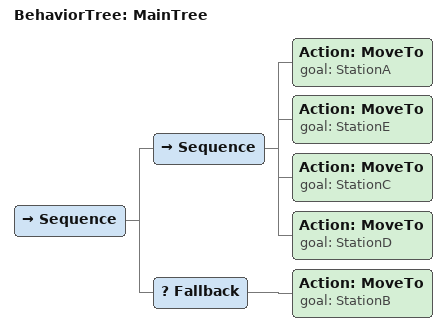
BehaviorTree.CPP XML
<root main_tree_to_execute="MainTree">
    <BehaviorTree ID="MainTree">
        <Sequence>
            <!-- StationA, StationE, StationC, StationD in sequence -->
            <Sequence>
                <Action ID="MoveTo" goal="StationA" />
                <Action ID="MoveTo" goal="StationE" />
                <Action ID="MoveTo" goal="StationC" />
                <Action ID="MoveTo" goal="StationD" />
            </Sequence>
            <!-- If StationE cannot be reached -->
            <Fallback>
                <Action ID="MoveTo" goal="StationB" />
            </Fallback>
        </Sequence>
    </BehaviorTree>
</root>
